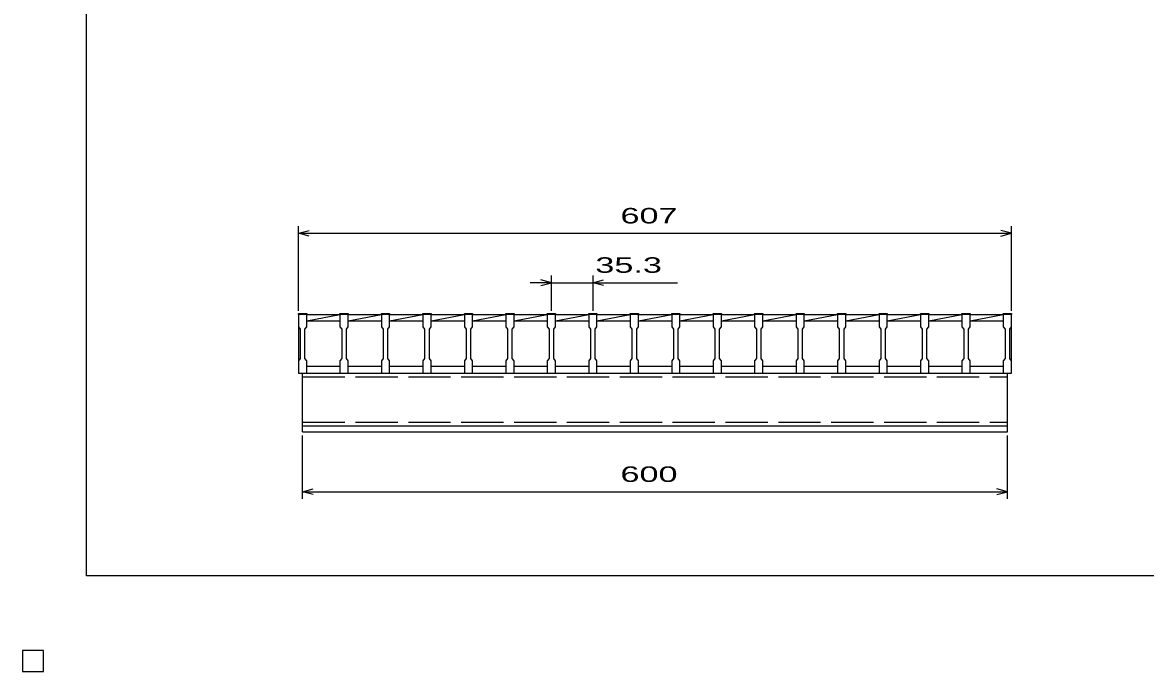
# Model space of a CAD drawing. Units: millimetres, scale not verified. Extents: x -1092 to 1039, y -770 to 632.
# Drawn here: x -1092 to -136, y -770 to -217 of the extents above; entities that cross this region are included whole.
import ezdxf
from ezdxf.enums import TextEntityAlignment as Align

# ---------------------------------------------------------------- set-up
doc = ezdxf.new("R2010")
doc.units = ezdxf.units.MM
doc.header["$LTSCALE"] = 6
doc.linetypes.add('DASHED', pattern=[7.5, 6, -1.5])
for name, color, linetype, lineweight in [('0_2', 150, 'Continuous', 25), ('16', 3, 'Continuous', 25), ('22', 4, 'Continuous', 25), ('24', 2, 'Continuous', 25), ('32', 4, 'Continuous', 25)]:
    doc.layers.add(name, color=color, linetype=linetype, lineweight=lineweight)
doc.styles.add('ベクトル', font='')
doc.styles.get('ベクトル').set_extended_font_data('ベクトル')

msp = doc.modelspace()

# ---------------------------------------------------------------- linework, layer by layer
at = {"layer": '0_2'}
for p, q in [((-1037.4, -687.9), (-1037.4, 632.1)), ((1038.6, -687.9), (-1037.4, -687.9)), ((-1074, -751.5), (-1092, -751.5)), ((-1092, -751.5), (-1092, -769.5)), ((-1074, -751.5), (-1092, -751.5)), ((-1092, -751.5), (-1092, -769.5)), ((-1074, -751.5), (-1092, -751.5)), ((-1092, -751.5), (-1092, -769.5)), ((-1074, -751.5), (-1092, -751.5)), ((-1092, -751.5), (-1092, -769.5)), ((-1074, -751.5), (-1092, -751.5)), ((-1092, -751.5), (-1092, -769.5)), ((-1074, -769.5), (-1074, -751.5)), ((-1074, -769.5), (-1074, -751.5)), ((-1074, -769.5), (-1074, -751.5)), ((-1074, -769.5), (-1074, -751.5)), ((-1074, -769.5), (-1074, -751.5)), ((-1092, -769.5), (-1074, -769.5)), ((-1092, -769.5), (-1074, -769.5)), ((-1092, -769.5), (-1074, -769.5)), ((-1092, -769.5), (-1074, -769.5)), ((-1092, -769.5), (-1074, -769.5))]:
    msp.add_line(p, q, dxfattribs=at)
at = {"layer": '16'}
for p, q in [((-857, -465.5), (-857, -464.8)), ((-857, -464.8), (-850, -464.8)), ((-857, -465.5), (-857, -476)), ((-850, -465.5), (-857, -465.5)), ((-857, -465.5), (-857, -509.5)), ((-850, -464.8), (-850, -465.5)), ((-850, -476), (-850, -465.5)), ((-850, -465.5), (-821.7, -465.5)), ((-850, -471), (-821.7, -465.5)), ((-821.7, -465.5), (-821.7, -464.8)), ((-821.7, -464.8), (-814.7, -464.8)), ((-821.7, -465.5), (-821.7, -476)), ((-814.7, -465.5), (-821.7, -465.5)), ((-814.7, -464.8), (-814.7, -465.5)), ((-814.7, -476), (-814.7, -465.5)), ((-814.7, -465.5), (-786.4, -465.5)), ((-814.7, -471), (-786.4, -465.5)), ((-786.4, -465.5), (-786.4, -464.8)), ((-786.4, -464.8), (-779.4, -464.8)), ((-786.4, -465.5), (-786.4, -476)), ((-779.4, -465.5), (-786.4, -465.5)), ((-779.4, -464.8), (-779.4, -465.5)), ((-779.4, -476), (-779.4, -465.5)), ((-779.4, -465.5), (-751.1, -465.5)), ((-779.4, -471), (-751.1, -465.5)), ((-751.1, -465.5), (-751.1, -464.8)), ((-751.1, -464.8), (-744.1, -464.8)), ((-751.1, -465.5), (-751.1, -476)), ((-744.1, -465.5), (-751.1, -465.5)), ((-744.1, -464.8), (-744.1, -465.5)), ((-744.1, -476), (-744.1, -465.5)), ((-744.1, -465.5), (-715.8, -465.5)), ((-744.1, -471), (-715.8, -465.5)), ((-715.8, -465.5), (-715.8, -464.8)), ((-715.8, -464.8), (-708.8, -464.8)), ((-715.8, -465.5), (-715.8, -476)), ((-708.8, -465.5), (-715.8, -465.5)), ((-708.8, -464.8), (-708.8, -465.5)), ((-708.8, -476), (-708.8, -465.5)), ((-708.8, -465.5), (-680.5, -465.5)), ((-708.8, -471), (-680.5, -465.5)), ((-680.5, -465.5), (-680.5, -464.8)), ((-680.5, -464.8), (-673.5, -464.8)), ((-680.5, -465.5), (-680.5, -476)), ((-673.5, -465.5), (-680.5, -465.5)), ((-673.5, -464.8), (-673.5, -465.5)), ((-673.5, -476), (-673.5, -465.5)), ((-673.5, -465.5), (-645.2, -465.5)), ((-673.5, -471), (-645.2, -465.5)), ((-645.2, -465.5), (-645.2, -464.8)), ((-645.2, -464.8), (-638.2, -464.8)), ((-645.2, -465.5), (-645.2, -476)), ((-638.2, -465.5), (-645.2, -465.5)), ((-638.2, -464.8), (-638.2, -465.5)), ((-638.2, -476), (-638.2, -465.5)), ((-638.2, -465.5), (-609.9, -465.5)), ((-638.2, -471), (-609.9, -465.5)), ((-609.9, -465.5), (-609.9, -464.8)), ((-609.9, -464.8), (-602.9, -464.8)), ((-609.9, -465.5), (-609.9, -476)), ((-602.9, -465.5), (-609.9, -465.5)), ((-602.9, -464.8), (-602.9, -465.5)), ((-602.9, -476), (-602.9, -465.5)), ((-602.9, -465.5), (-574.6, -465.5)), ((-602.9, -471), (-574.6, -465.5)), ((-574.6, -465.5), (-574.6, -464.8)), ((-574.6, -464.8), (-567.6, -464.8)), ((-574.6, -465.5), (-574.6, -476)), ((-567.6, -465.5), (-574.6, -465.5)), ((-567.6, -464.8), (-567.6, -465.5)), ((-567.6, -476), (-567.6, -465.5)), ((-567.6, -465.5), (-539.3, -465.5)), ((-567.6, -471), (-539.3, -465.5)), ((-539.3, -465.5), (-539.3, -464.8)), ((-539.3, -464.8), (-532.3, -464.8)), ((-539.3, -465.5), (-539.3, -476)), ((-532.3, -465.5), (-539.3, -465.5)), ((-532.3, -464.8), (-532.3, -465.5)), ((-532.3, -476), (-532.3, -465.5)), ((-532.3, -465.5), (-504, -465.5)), ((-532.3, -471), (-504, -465.5)), ((-504, -465.5), (-504, -464.8)), ((-504, -464.8), (-497, -464.8)), ((-504, -465.5), (-504, -476)), ((-497, -465.5), (-504, -465.5)), ((-497, -464.8), (-497, -465.5)), ((-497, -476), (-497, -465.5)), ((-497, -465.5), (-468.7, -465.5)), ((-497, -471), (-468.7, -465.5)), ((-468.7, -465.5), (-468.7, -464.8)), ((-468.7, -464.8), (-461.7, -464.8)), ((-468.7, -465.5), (-468.7, -476)), ((-461.7, -465.5), (-468.7, -465.5)), ((-461.7, -464.8), (-461.7, -465.5)), ((-461.7, -476), (-461.7, -465.5)), ((-461.7, -465.5), (-433.4, -465.5)), ((-461.7, -471), (-433.4, -465.5)), ((-433.4, -465.5), (-433.4, -464.8)), ((-433.4, -464.8), (-426.4, -464.8)), ((-433.4, -465.5), (-433.4, -476)), ((-426.4, -465.5), (-433.4, -465.5)), ((-426.4, -464.8), (-426.4, -465.5)), ((-426.4, -476), (-426.4, -465.5)), ((-426.4, -465.5), (-398.1, -465.5)), ((-426.4, -471), (-398.1, -465.5)), ((-398.1, -465.5), (-398.1, -464.8)), ((-398.1, -464.8), (-391.1, -464.8)), ((-398.1, -465.5), (-398.1, -476)), ((-391.1, -465.5), (-398.1, -465.5)), ((-391.1, -464.8), (-391.1, -465.5)), ((-391.1, -476), (-391.1, -465.5)), ((-391.1, -465.5), (-362.8, -465.5)), ((-391.1, -471), (-362.8, -465.5)), ((-362.8, -465.5), (-362.8, -464.8)), ((-362.8, -464.8), (-355.8, -464.8)), ((-362.8, -465.5), (-362.8, -476)), ((-355.8, -465.5), (-362.8, -465.5)), ((-355.8, -464.8), (-355.8, -465.5)), ((-355.8, -476), (-355.8, -465.5)), ((-355.8, -465.5), (-327.5, -465.5)), ((-355.8, -471), (-327.5, -465.5)), ((-327.5, -465.5), (-327.5, -464.8)), ((-327.5, -464.8), (-320.5, -464.8)), ((-327.5, -465.5), (-327.5, -476)), ((-320.5, -465.5), (-327.5, -465.5)), ((-320.5, -464.8), (-320.5, -465.5)), ((-320.5, -476), (-320.5, -465.5)), ((-320.5, -465.5), (-292.2, -465.5)), ((-320.5, -471), (-292.2, -465.5)), ((-292.2, -465.5), (-292.2, -464.8)), ((-292.2, -464.8), (-285.2, -464.8)), ((-292.2, -465.5), (-292.2, -476)), ((-285.2, -465.5), (-292.2, -465.5)), ((-285.2, -464.8), (-285.2, -465.5)), ((-285.2, -476), (-285.2, -465.5)), ((-285.2, -465.5), (-257, -465.5)), ((-285.2, -471), (-257, -465.519)), ((-257, -465.5), (-257, -464.8)), ((-257, -464.8), (-250, -464.8)), ((-257, -465.5), (-257, -476)), ((-250, -465.5), (-257, -465.5)), ((-250, -464.8), (-250, -465.5)), ((-250, -476), (-250, -465.5)), ((-250, -509.5), (-250, -465.5)), ((-857, -476), (-855.5, -478)), ((-855.5, -478), (-855.5, -503)), ((-851.5, -478), (-850, -476)), ((-851.5, -503), (-851.5, -478)), ((-850, -471), (-821.7, -471)), ((-821.7, -476), (-820.2, -478)), ((-820.2, -478), (-820.2, -503)), ((-816.2, -478), (-814.7, -476)), ((-816.2, -503), (-816.2, -478)), ((-814.7, -471), (-786.4, -471)), ((-786.4, -476), (-784.9, -478)), ((-784.9, -478), (-784.9, -503)), ((-780.9, -478), (-779.4, -476)), ((-780.9, -503), (-780.9, -478)), ((-779.4, -471), (-751.1, -471)), ((-751.1, -476), (-749.6, -478)), ((-749.6, -478), (-749.6, -503)), ((-745.6, -478), (-744.1, -476)), ((-745.6, -503), (-745.6, -478)), ((-744.1, -471), (-715.8, -471)), ((-715.8, -476), (-714.3, -478)), ((-714.3, -478), (-714.3, -503)), ((-710.3, -478), (-708.8, -476)), ((-710.3, -503), (-710.3, -478)), ((-708.8, -471), (-680.5, -471)), ((-680.5, -476), (-679, -478)), ((-679, -478), (-679, -503)), ((-675, -478), (-673.5, -476)), ((-675, -503), (-675, -478)), ((-673.5, -471), (-645.2, -471)), ((-645.2, -476), (-643.7, -478)), ((-643.7, -478), (-643.7, -503)), ((-639.7, -478), (-638.2, -476)), ((-639.7, -503), (-639.7, -478)), ((-638.2, -471), (-609.9, -471)), ((-609.9, -476), (-608.4, -478)), ((-608.4, -478), (-608.4, -503)), ((-604.4, -478), (-602.9, -476)), ((-604.4, -503), (-604.4, -478)), ((-602.9, -471), (-574.6, -471)), ((-574.6, -476), (-573.1, -478)), ((-573.1, -478), (-573.1, -503)), ((-569.1, -478), (-567.6, -476)), ((-569.1, -503), (-569.1, -478)), ((-567.6, -471), (-539.3, -471)), ((-539.3, -476), (-537.8, -478)), ((-537.8, -478), (-537.8, -503)), ((-533.8, -478), (-532.3, -476)), ((-533.8, -503), (-533.8, -478)), ((-532.3, -471), (-504, -471)), ((-504, -476), (-502.5, -478)), ((-502.5, -478), (-502.5, -503)), ((-498.5, -478), (-497, -476)), ((-498.5, -503), (-498.5, -478)), ((-497, -471), (-468.7, -471)), ((-468.7, -476), (-467.2, -478)), ((-467.2, -478), (-467.2, -503)), ((-463.2, -478), (-461.7, -476)), ((-463.2, -503), (-463.2, -478)), ((-461.7, -471), (-433.4, -471)), ((-433.4, -476), (-431.9, -478)), ((-431.9, -478), (-431.9, -503)), ((-427.9, -478), (-426.4, -476)), ((-427.9, -503), (-427.9, -478)), ((-426.4, -471), (-398.1, -471)), ((-398.1, -476), (-396.6, -478)), ((-396.6, -478), (-396.6, -503)), ((-392.6, -478), (-391.1, -476)), ((-392.6, -503), (-392.6, -478)), ((-391.1, -471), (-362.8, -471)), ((-362.8, -476), (-361.3, -478)), ((-361.3, -478), (-361.3, -503)), ((-357.3, -478), (-355.8, -476)), ((-357.3, -503), (-357.3, -478)), ((-355.8, -471), (-327.5, -471)), ((-327.5, -476), (-326, -478)), ((-326, -478), (-326, -503)), ((-322, -478), (-320.5, -476)), ((-322, -503), (-322, -478)), ((-320.5, -471), (-292.2, -471)), ((-292.2, -476), (-290.7, -478)), ((-290.7, -478), (-290.7, -503)), ((-286.7, -478), (-285.2, -476)), ((-286.7, -503), (-286.7, -478)), ((-285.2, -471), (-257, -471)), ((-257, -476), (-255.5, -478)), ((-255.5, -478), (-255.5, -503)), ((-251.5, -478), (-250, -476)), ((-251.5, -503), (-251.5, -478)), ((-855.5, -503), (-857, -505)), ((-857, -505), (-857, -515.5)), ((-850, -505), (-851.5, -503)), ((-850, -515.5), (-850, -505)), ((-820.2, -503), (-821.7, -505)), ((-821.7, -505), (-821.7, -515.5)), ((-814.7, -505), (-816.2, -503)), ((-814.7, -515.5), (-814.7, -505)), ((-784.9, -503), (-786.4, -505)), ((-786.4, -505), (-786.4, -515.5)), ((-779.4, -505), (-780.9, -503)), ((-779.4, -515.5), (-779.4, -505)), ((-749.6, -503), (-751.1, -505)), ((-751.1, -505), (-751.1, -515.5)), ((-744.1, -505), (-745.6, -503)), ((-744.1, -515.5), (-744.1, -505)), ((-714.3, -503), (-715.8, -505)), ((-715.8, -505), (-715.8, -515.5)), ((-708.8, -505), (-710.3, -503)), ((-708.8, -515.5), (-708.8, -505)), ((-679, -503), (-680.5, -505)), ((-680.5, -505), (-680.5, -515.5)), ((-673.5, -505), (-675, -503)), ((-673.5, -515.5), (-673.5, -505)), ((-643.7, -503), (-645.2, -505)), ((-645.2, -505), (-645.2, -515.5)), ((-638.2, -505), (-639.7, -503)), ((-638.2, -515.5), (-638.2, -505)), ((-608.4, -503), (-609.9, -505)), ((-609.9, -505), (-609.9, -515.5)), ((-602.9, -505), (-604.4, -503)), ((-602.9, -515.5), (-602.9, -505)), ((-573.1, -503), (-574.6, -505)), ((-574.6, -505), (-574.6, -515.5)), ((-567.6, -505), (-569.1, -503)), ((-567.6, -515.5), (-567.6, -505)), ((-537.8, -503), (-539.3, -505)), ((-539.3, -505), (-539.3, -515.5)), ((-532.3, -505), (-533.8, -503)), ((-532.3, -515.5), (-532.3, -505)), ((-502.5, -503), (-504, -505)), ((-504, -505), (-504, -515.5)), ((-497, -505), (-498.5, -503)), ((-497, -515.5), (-497, -505)), ((-467.2, -503), (-468.7, -505)), ((-468.7, -505), (-468.7, -515.5)), ((-461.7, -505), (-463.2, -503)), ((-461.7, -515.5), (-461.7, -505)), ((-431.9, -503), (-433.4, -505)), ((-433.4, -505), (-433.4, -515.5)), ((-426.4, -505), (-427.9, -503)), ((-426.4, -515.5), (-426.4, -505)), ((-396.6, -503), (-398.1, -505)), ((-398.1, -505), (-398.1, -515.5)), ((-391.1, -505), (-392.6, -503)), ((-391.1, -515.5), (-391.1, -505)), ((-361.3, -503), (-362.8, -505)), ((-362.8, -505), (-362.8, -515.5)), ((-355.8, -505), (-357.3, -503)), ((-355.8, -515.5), (-355.8, -505)), ((-326, -503), (-327.5, -505)), ((-327.5, -505), (-327.5, -515.5)), ((-320.5, -505), (-322, -503)), ((-320.5, -515.5), (-320.5, -505)), ((-290.7, -503), (-292.2, -505)), ((-292.2, -505), (-292.2, -515.5)), ((-285.2, -505), (-286.7, -503)), ((-285.2, -515.5), (-285.2, -505)), ((-255.5, -503), (-257, -505)), ((-257, -505), (-257, -515.5)), ((-250, -505), (-251.5, -503)), ((-250, -515.5), (-250, -505)), ((-857, -515.5), (-850, -515.5)), ((-853.5, -515.5), (-253.5, -515.5)), ((-853.5, -560.5), (-853.5, -515.5)), ((-850, -509.5), (-821.7, -509.5)), ((-821.7, -515.5), (-814.7, -515.5)), ((-814.7, -509.5), (-786.4, -509.5)), ((-786.4, -515.5), (-779.4, -515.5)), ((-779.4, -509.5), (-751.1, -509.5)), ((-751.1, -515.5), (-744.1, -515.5)), ((-744.1, -509.5), (-715.8, -509.5)), ((-715.8, -515.5), (-708.8, -515.5)), ((-708.8, -509.5), (-680.5, -509.5)), ((-680.5, -515.5), (-673.5, -515.5)), ((-673.5, -509.5), (-645.2, -509.5)), ((-645.2, -515.5), (-638.2, -515.5)), ((-638.2, -509.5), (-609.9, -509.5)), ((-609.9, -515.5), (-602.9, -515.5)), ((-602.9, -509.5), (-574.6, -509.5)), ((-574.6, -515.5), (-567.6, -515.5)), ((-567.6, -509.5), (-539.3, -509.5)), ((-539.3, -515.5), (-532.3, -515.5)), ((-532.3, -509.5), (-504, -509.5)), ((-504, -515.5), (-497, -515.5)), ((-497, -509.5), (-468.7, -509.5)), ((-468.7, -515.5), (-461.7, -515.5)), ((-461.7, -509.5), (-433.4, -509.5)), ((-433.4, -515.5), (-426.4, -515.5)), ((-426.4, -509.5), (-398.1, -509.5)), ((-398.1, -515.5), (-391.1, -515.5)), ((-391.1, -509.5), (-362.8, -509.5)), ((-362.8, -515.5), (-355.8, -515.5)), ((-355.8, -509.5), (-327.5, -509.5)), ((-327.5, -515.5), (-320.5, -515.5)), ((-320.5, -509.5), (-292.2, -509.5)), ((-292.2, -515.5), (-285.2, -515.5)), ((-285.2, -509.5), (-257, -509.5)), ((-257, -515.5), (-250, -515.5)), ((-253.5, -560.5), (-253.5, -515.5)), ((-853.5, -560.5), (-253.5, -560.5)), ((-853.5, -565.5), (-853.5, -560.5)), ((-853.5, -560.5), (-253.5, -560.5)), ((-253.5, -565.5), (-253.5, -560.5)), ((-853.5, -565.5), (-253.5, -565.5)), ((-1074, -751.5), (-1092, -751.5)), ((-1092, -751.5), (-1092, -769.5)), ((-1074, -751.5), (-1092, -751.5)), ((-1092, -751.5), (-1092, -769.5)), ((-1074, -751.5), (-1092, -751.5)), ((-1092, -751.5), (-1092, -769.5)), ((-1074, -751.5), (-1092, -751.5)), ((-1092, -751.5), (-1092, -769.5)), ((-1074, -751.5), (-1092, -751.5)), ((-1092, -751.5), (-1092, -769.5)), ((-1074, -769.5), (-1074, -751.5)), ((-1074, -769.5), (-1074, -751.5)), ((-1074, -769.5), (-1074, -751.5)), ((-1074, -769.5), (-1074, -751.5)), ((-1074, -769.5), (-1074, -751.5)), ((-1092, -769.5), (-1074, -769.5)), ((-1092, -769.5), (-1074, -769.5)), ((-1092, -769.5), (-1074, -769.5)), ((-1092, -769.5), (-1074, -769.5)), ((-1092, -769.5), (-1074, -769.5))]:
    msp.add_line(p, q, dxfattribs=at)
at = {"layer": '16', "linetype": 'DASHED'}
for p, q in [((-853.5, -518.7), (-253.5, -518.7)), ((-853.5, -557.3), (-253.5, -557.3))]:
    msp.add_line(p, q, dxfattribs=at)
at = {"layer": '22'}
for p, q in [((-857, -462.5), (-857, -390.5)), ((-249.998, -462.5), (-249.998, -390.5)), ((-857, -396.5), (-848, -394.1)), ((-848, -398.9), (-857, -396.5)), ((-857, -396.5), (-249.998, -396.5)), ((-249.998, -396.5), (-258.998, -394.1)), ((-258.998, -398.9), (-249.998, -396.5)), ((-641.7, -438.5), (-659.7, -438.5)), ((-641.7, -438.5), (-650.7, -436.1)), ((-650.7, -440.9), (-641.7, -438.5)), ((-641.7, -462.5), (-641.7, -432.5)), ((-641.7, -438.5), (-606.4, -438.5)), ((-606.4, -432.5), (-606.4, -462.5)), ((-606.4, -438.5), (-597.4, -436.1)), ((-597.4, -440.9), (-606.4, -438.5)), ((-606.4, -438.5), (-534.4, -438.5)), ((-853.5, -622.5), (-853.5, -568.5)), ((-253.5, -622.5), (-253.5, -568.5)), ((-853.5, -616.5), (-844.5, -614.1)), ((-844.5, -618.9), (-853.5, -616.5)), ((-853.5, -616.5), (-253.5, -616.5)), ((-253.5, -616.5), (-262.5, -614.1)), ((-262.5, -618.9), (-253.5, -616.5))]:
    msp.add_line(p, q, dxfattribs=at)
at = {"layer": '22', "color": 2}
for p, q in [((-1074, -751.5), (-1092, -751.5)), ((-1092, -751.5), (-1092, -769.5)), ((-1074, -751.5), (-1092, -751.5)), ((-1092, -751.5), (-1092, -769.5)), ((-1074, -751.5), (-1092, -751.5)), ((-1092, -751.5), (-1092, -769.5)), ((-1074, -769.5), (-1074, -751.5)), ((-1074, -769.5), (-1074, -751.5)), ((-1074, -769.5), (-1074, -751.5)), ((-1092, -769.5), (-1074, -769.5)), ((-1092, -769.5), (-1074, -769.5)), ((-1092, -769.5), (-1074, -769.5))]:
    msp.add_line(p, q, dxfattribs=at)
at = {"layer": '24', "color": 4}
for p, q in [((-1074, -751.5), (-1092, -751.5)), ((-1092, -751.5), (-1092, -769.5)), ((-1074, -751.5), (-1092, -751.5)), ((-1092, -751.5), (-1092, -769.5)), ((-1074, -751.5), (-1092, -751.5)), ((-1092, -751.5), (-1092, -769.5)), ((-1074, -769.5), (-1074, -751.5)), ((-1074, -769.5), (-1074, -751.5)), ((-1074, -769.5), (-1074, -751.5)), ((-1092, -769.5), (-1074, -769.5)), ((-1092, -769.5), (-1074, -769.5)), ((-1092, -769.5), (-1074, -769.5))]:
    msp.add_line(p, q, dxfattribs=at)
at = {"layer": '32'}
for p, q in [((-1074, -751.5), (-1092, -751.5)), ((-1092, -751.5), (-1092, -769.5)), ((-1074, -751.5), (-1092, -751.5)), ((-1092, -751.5), (-1092, -769.5)), ((-1074, -751.5), (-1092, -751.5)), ((-1092, -751.5), (-1092, -769.5)), ((-1074, -751.5), (-1092, -751.5)), ((-1092, -751.5), (-1092, -769.5)), ((-1074, -751.5), (-1092, -751.5)), ((-1092, -751.5), (-1092, -769.5)), ((-1074, -769.5), (-1074, -751.5)), ((-1074, -769.5), (-1074, -751.5)), ((-1074, -769.5), (-1074, -751.5)), ((-1074, -769.5), (-1074, -751.5)), ((-1074, -769.5), (-1074, -751.5)), ((-1092, -769.5), (-1074, -769.5)), ((-1092, -769.5), (-1074, -769.5)), ((-1092, -769.5), (-1074, -769.5)), ((-1092, -769.5), (-1074, -769.5)), ((-1092, -769.5), (-1074, -769.5))]:
    msp.add_line(p, q, dxfattribs=at)

# ---------------------------------------------------------------- texts
at = {"layer": '22', "color": 2, "style": 'ベクトル', "width": 1.65}
for s, p in [(' 607 ', (-591, -381.5)), (' 35.3 ', (-612.4, -423.5)), (' 600 ', (-591, -601.5))]:
    msp.add_text(s, height=13.2, dxfattribs=at).set_placement(p, align=Align.MIDDLE_LEFT)

doc.saveas('drawing.dxf')
